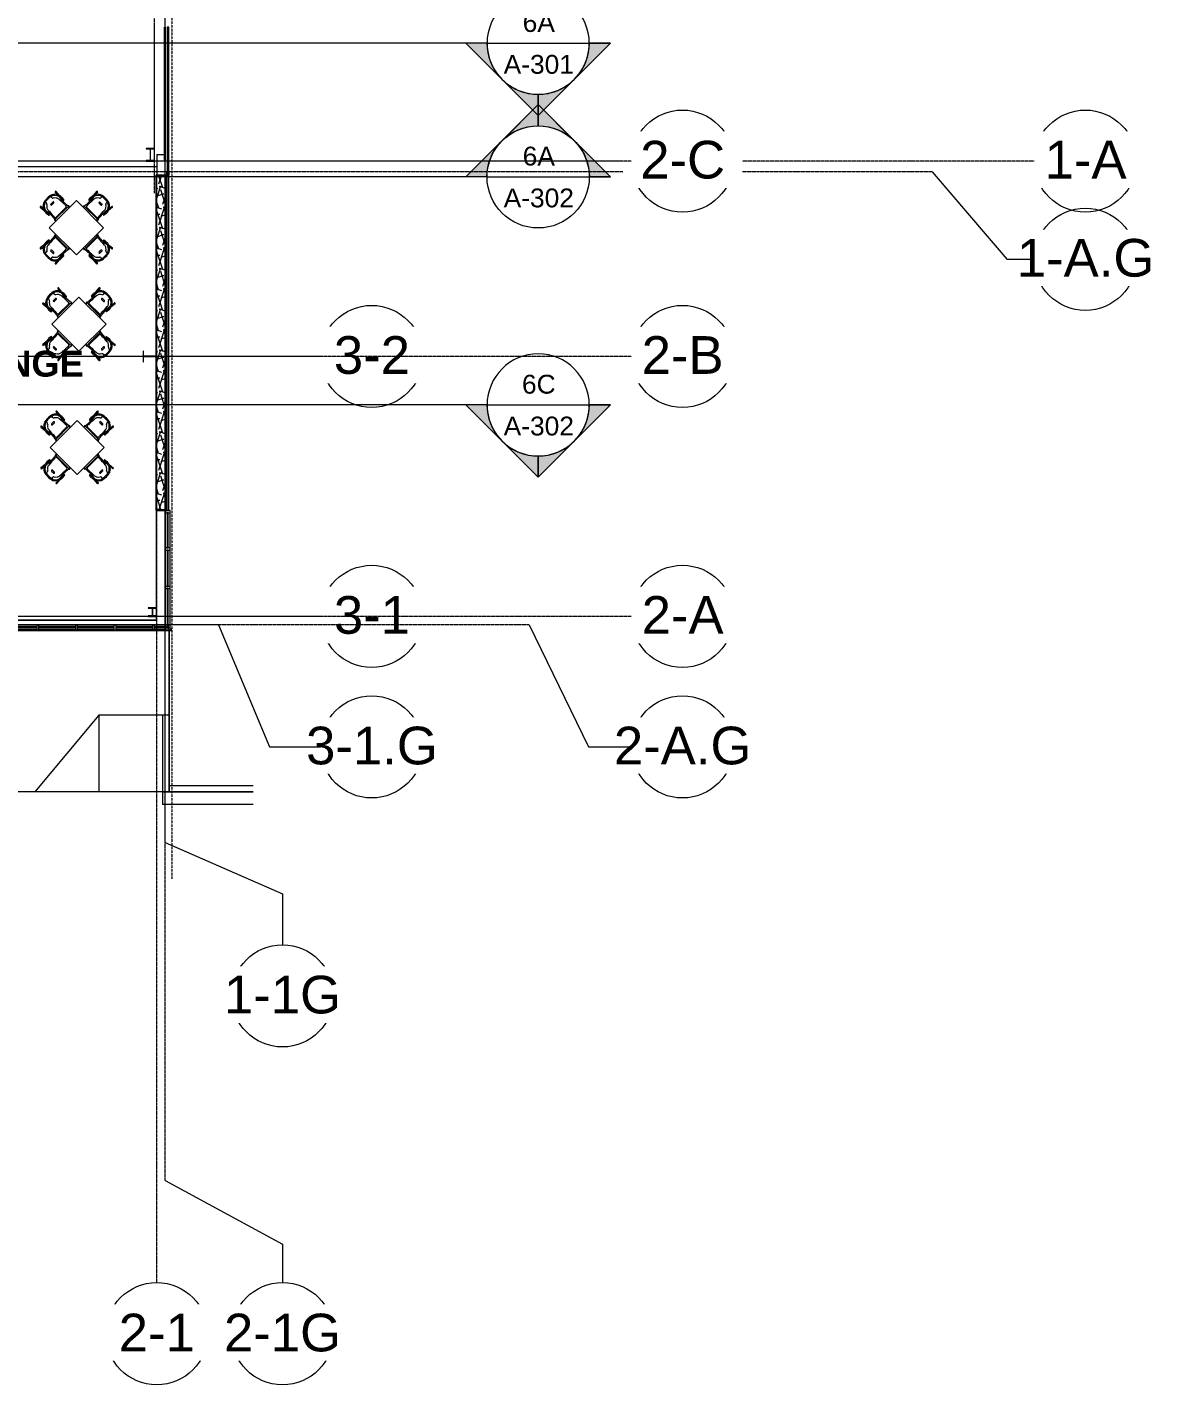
# Model space of a CAD drawing. Header units: inches. Extents: x 25369 to 33163, y -23509 to -20274.
# Drawn here: x 32083 to 33163, y -23509 to -22234 of the extents above; entities that cross this region are included whole.
import ezdxf

# ---------------------------------------------------------------- set-up
doc = ezdxf.new("R2010")
doc.units = ezdxf.units.IN
doc.header["$MEASUREMENT"] = 0
doc.linetypes.add('Grid Line 1_2_', pattern=[0.875, 0.5, -0.125, 0.125, -0.125])
doc.linetypes.add('Hidden', pattern=[0.28125, 0.1875, -0.09375])
for name, color, linetype, lineweight in [('A-AREA', 32, 'Continuous', 9), ('A-FLOR', 192, 'Continuous', 9), ('A-GLAZ-CURT', 52, 'Continuous', 9), ('A-GLAZ-CWMG', 51, 'Continuous', 9), ('A-PROP-SBCK', 71, 'Hidden', 25), ('A-WALL', 113, 'Continuous', 9), ('A-WALL-PATT', 111, 'Continuous', 25), ('C-TOPO', 7, 'Continuous', 9), ('Conc', 7, 'Continuous', 13), ('EOP-PR', 4, 'Continuous', 13), ('G-ANNO-SYMB', 111, 'Continuous', 9), ('I-FURN', 30, 'Continuous', 9), ('L-SITE-WALL', 31, 'Continuous', 9), ('M-AREA-IDEN', 171, 'Continuous', 9), ('S-BEAM', 12, 'Continuous', 9), ('S-COLS', 52, 'Continuous', 9), ('S-GRID', 1, 'Continuous', 9), ('S-GRID-IDEN', 1, 'Continuous', 9)]:
    doc.layers.add(name, color=color, linetype=linetype, lineweight=lineweight)
doc.styles.add('Arial', font='arial.ttf', dxfattribs={"height": 35.407186})
doc.styles.add('Arial_1', font='arial.ttf', dxfattribs={"height": 17.703593})
doc.styles.add('Arial_B', font='arialbd.ttf', dxfattribs={"height": 24.354149})
pattern_1 = [(45, (5931.104, 0), (-19.00703, 19.00703), []), (45, (5931.104, 28.8), (-19.00703, 19.00703), [])]

# ---------------------------------------------------------------- blocks, each defined once
blk = doc.blocks.new('Struct_Xcel_Sports Complex_rvt-2-Overall Floor Plan')
at = {"layer": 'A-FLOR', "color": 8}
for p, q in [((26272.9, -22687.7), (26272.9, -22779.1)), ((26272.9, -22779.5), (26272.9, -22786.9)), ((26272.9, -22790.8), (26128, -22790.8)), ((26272.9, -22787.3), (26272.9, -22790.8))]:
    blk.add_line(p, q, dxfattribs=at)
at = {"layer": 'L-SITE-WALL', "color": 8}
blk.add_line((26128, -22790.8), (26272.9, -22790.8), dxfattribs=at)
blk = doc.blocks.new('W-Wide Flange-Column - B2_D-1389335-Overall Floor Plan')
at = {"layer": 'S-COLS'}
h = blk.add_hatch(dxfattribs=at)
h.set_pattern_fill('FP_16', color=8, style=0, pattern_type=2)
h.set_pattern_definition([(225, (32200.494, -22783.178), (19.00703, -19.00703), []), (225, (32200.494, -22811.978), (19.00703, -19.00703), [])])
h.paths.add_polyline_path([(4, 4.1), (-4, 4.1), (-4, 3.7), (-0.8, 3.7), (-0.3, 3.5), (-0.1, 3), (-0.1, -3), (-0.3, -3.5), (-0.8, -3.7), (-4, -3.7), (-4, -4.1), (4, -4.1), (4, -3.7), (0.8, -3.7), (0.3, -3.5), (0.1, -3), (0.1, 3), (0.3, 3.5), (0.8, 3.7), (4, 3.7)], flags=0)
at = {"layer": 'S-COLS', "color": 7, "lineweight": 13}
for p, q in [((4, 4.1), (-4, 4.1)), ((-4, 4.1), (-4, 3.7)), ((-4, 3.7), (-0.8, 3.7)), ((-0.1, 3), (-0.1, -3)), ((0.1, -3), (0.1, 3)), ((0.8, 3.7), (4, 3.7)), ((4, 3.7), (4, 4.1)), ((-0.8, -3.7), (-4, -3.7)), ((-4, -3.7), (-4, -4.1)), ((-4, -4.1), (4, -4.1)), ((4, -3.7), (0.8, -3.7)), ((4, -4.1), (4, -3.7))]:
    blk.add_line(p, q, dxfattribs=at)
for centre, start, end in [((-0.8, 3), 0, 90), ((0.8, 3), 90, 180), ((-0.8, -3), 270, 0), ((0.8, -3), 180, 270)]:
    blk.add_arc(centre, 0.691, start, end, dxfattribs=at)
blk = doc.blocks.new('Girt_C - 8_D-1409812-Overall Floor Plan')
at = {"layer": 'S-BEAM', "color": 8}
for p, q in [((26273.4, -22353.4), (26273.4, -22372.9)), ((26273.6, -22353.4), (26280.7, -22353.4)), ((26281.4, -22372.9), (26281.4, -22359.6))]:
    blk.add_line(p, q, dxfattribs=at)
blk = doc.blocks.new('Falcon 7700 Series Pedestal Base - 36_ Square Top x 30_ - Wheelchair Height-460525-Overall Floor Plan')
at = {"layer": 'I-FURN', "color": 8}
for p, q in [((18, 18), (-18, 18)), ((-18, 18), (-18, -18)), ((18, -18), (18, 18)), ((-18, -18), (18, -18))]:
    blk.add_line(p, q, dxfattribs=at)
blk = doc.blocks.new('HermanMiller_Collection_Air-Chair_SideChair_Arms - Arms-457867-Overall Floor Plan')
at = {"layer": 'I-FURN', "color": 8}
for p, q in [((-3.6, 10), (-8.5, 10.5)), ((-8.5, 9.5), (-5.5, 9.2)), ((-3.6, 1.3), (-3.6, -1.3)), ((-3.3, 9), (-0.6, 8.8)), ((-2.4, -1.3), (-2.4, 1.3)), ((2, 10.2), (-0.7, 10.5)), ((-0.3, 8.3), (-0.6, 8.8)), ((-0.6, 8.8), (0.4, 8.7)), ((8.8, 8.8), (-0.3, 8.3)), ((0.8, 8.8), (2.2, 9.2)), ((6.4, 7.6), (7.6, 7.6)), ((8.7, 6.4), (8.7, -6.4)), ((9.3, 9.3), (8.8, 8.8)), ((9.2, 7.9), (10, 8.6)), ((9.5, -6.7), (9.5, 6.7)), ((-5.5, -9.2), (-8.5, -9.5)), ((-8.5, -10.5), (-3.6, -10)), ((-3.3, -9), (-0.6, -8.8)), ((-0.7, -10.5), (2, -10.2)), ((-0.6, -8.8), (-0.3, -8.3)), ((0.4, -8.7), (-0.6, -8.8)), ((-0.3, -8.3), (8.8, -8.8)), ((2.2, -9.2), (0.8, -8.8)), ((6.4, -7.6), (7.6, -7.6)), ((8.8, -8.8), (9.3, -9.3)), ((10, -8.6), (9.2, -7.9))]:
    blk.add_line(p, q, dxfattribs=at)
for centre, radius, start, end in [((9.9, 0), 19.8, 163.4787, 196.5213), ((-8.5, 10), 0.5, 90, 270), ((-1.5, 1.7), 8.5, 117.7851, 152.2149), ((9.9, 0), 18.8, 163.7855, 196.2145), ((-0.7, 0.8), 8.69, 90.7893, 148.9202), ((-7.7, 5.4), 2.08, 305.4968, 328.6439), ((-0.2, 0.8), 6.63, 124.5004, 148.6439), ((-2.5, 5), 5.17, 102.2096, 125.548), ((-0.9, 1.7), 5.55, 95.4677, 123.4626), ((-1.3, 4.4), 6.06, 84.7201, 112.311), ((-3, 1.3), 0.625, 360, 180), ((6.6, -76.7), 84.2, 90.0911, 95.4677), ((-0.5, -9.9), 19.3, 84.4222, 90.7893), ((0.4, 9.3), 0.53, 159.7405, 262.7198), ((0.4, 9.7), 0.924, 265.6115, 290.3639), ((1.8, 9.6), 0.521, 212.9555, 275.0445), ((2.1, 9.7), 0.499, 287, 91.3054), ((7.6, 6.5), 1.09, 353.2467, 90.0911), ((7.6, 6.8), 1.97, 356.1033, 34.6542), ((9.7, 9), 0.49, 315, 135), ((-1.5, -1.7), 8.5, 207.7851, 242.2149), ((-8.5, -10), 0.5, 90, 270), ((-0.7, -0.8), 8.69, 211.0798, 269.2107), ((-7.7, -5.4), 2.08, 31.3561, 54.5032), ((-0.2, -0.8), 6.63, 211.3561, 235.4996), ((-2.5, -5), 5.17, 234.452, 257.7904), ((-0.9, -1.7), 5.55, 236.5374, 264.5323), ((-3, -1.3), 0.625, 180, 360), ((-1.3, -4.4), 6.06, 247.689, 275.2799), ((6.6, 76.7), 84.2, 264.5323, 269.9089), ((-0.5, 9.9), 19.3, 269.2107, 275.5778), ((0.4, -9.3), 0.53, 97.2802, 200.2595), ((0.4, -9.7), 0.924, 69.6361, 94.3885), ((1.8, -9.6), 0.521, 84.9555, 147.0445), ((2.1, -9.7), 0.499, 268.6946, 73), ((7.6, -6.5), 1.09, 269.9089, 6.7533), ((7.6, -6.8), 1.97, 325.3458, 3.8967), ((9.7, -9), 0.49, 225, 45)]:
    blk.add_arc(centre, radius, start, end, dxfattribs=at)
for centre, major_axis, ratio, start_param, end_param in [((-7.5, 6.9), (0.03, 3.66), 0.320235, 2.34328, 2.536765), ((-7.9, 5.4), (-0.03, 1.79), 0.298783, 2.522217, 3.153947), ((-7.5, -6.9), (-0.03, 3.66), 0.320235, 0.604828, 0.798312), ((-7.9, -5.4), (0.03, 1.79), 0.298783, 6.270831, 6.902561)]:
    blk.add_ellipse(centre, major_axis=major_axis, ratio=ratio, start_param=start_param, end_param=end_param, dxfattribs=at)
for points in [[(-6.5, 3.7), (-6.5, 3.7), (-6.7, 3.6), (-6.9, 3.6), (-7.1, 3.6), (-7.4, 3.6), (-7.6, 3.6), (-7.8, 3.6)], [(-6.5, -3.7), (-6.5, -3.7), (-6.7, -3.6), (-6.9, -3.6), (-7.1, -3.6), (-7.4, -3.6), (-7.6, -3.6), (-7.8, -3.6)]]:
    blk.add_open_spline(points, degree=3, knots=[-1, -1, -1, -1, -0.75, -0.5, -0.375, -0.25, 0, 0, 0, 0], dxfattribs=at)
blk = doc.blocks.new('HermanMiller_Collection_Air-Chair_SideChair_Arms - Arms-460524-Overall Floor Plan')
at = {"layer": 'I-FURN', "color": 8}
for p, q in [((-8.5, 10.5), (-3.6, 10)), ((-5.5, 9.2), (-8.5, 9.5)), ((-3.6, -1.3), (-3.6, 1.3)), ((-3.3, 9), (-0.6, 8.8)), ((-2.4, 1.3), (-2.4, -1.3)), ((-0.7, 10.5), (2, 10.2)), ((-0.6, 8.8), (-0.3, 8.3)), ((0.4, 8.7), (-0.6, 8.8)), ((-0.3, 8.3), (8.8, 8.8)), ((2.2, 9.2), (0.8, 8.8)), ((6.4, 7.6), (7.6, 7.6)), ((8.7, -6.4), (8.7, 6.4)), ((8.8, 8.8), (9.3, 9.3)), ((10, 8.6), (9.2, 7.9)), ((9.5, 6.7), (9.5, -6.7)), ((-8.5, -9.5), (-5.5, -9.2)), ((-3.6, -10), (-8.5, -10.5)), ((-3.3, -9), (-0.6, -8.8)), ((2, -10.2), (-0.7, -10.5)), ((-0.3, -8.3), (-0.6, -8.8)), ((-0.6, -8.8), (0.4, -8.7)), ((8.8, -8.8), (-0.3, -8.3)), ((0.8, -8.8), (2.2, -9.2)), ((6.4, -7.6), (7.6, -7.6)), ((9.3, -9.3), (8.8, -8.8)), ((9.2, -7.9), (10, -8.6))]:
    blk.add_line(p, q, dxfattribs=at)
for centre, radius, start, end in [((9.9, 0), 19.8, 163.4787, 196.5213), ((-8.5, 10), 0.5, 90, 270), ((-1.5, 1.7), 8.5, 117.7851, 152.2149), ((9.9, 0), 18.8, 163.7855, 196.2145), ((-0.7, 0.8), 8.69, 90.7893, 148.9202), ((-7.7, 5.4), 2.08, 305.4968, 328.6439), ((-0.2, 0.8), 6.63, 124.5004, 148.6439), ((-2.5, 5), 5.17, 102.2096, 125.548), ((-0.9, 1.7), 5.55, 95.4677, 123.4626), ((-1.3, 4.4), 6.06, 84.7201, 112.311), ((-3, 1.3), 0.625, 0, 180), ((6.6, -76.7), 84.2, 90.0911, 95.4677), ((-0.5, -9.9), 19.3, 84.4222, 90.7893), ((0.4, 9.3), 0.53, 159.7405, 262.7198), ((0.4, 9.7), 0.924, 265.6115, 290.3639), ((1.8, 9.6), 0.521, 212.9555, 275.0445), ((2.1, 9.7), 0.499, 287, 91.3054), ((7.6, 6.5), 1.09, 353.2467, 90.0911), ((7.6, 6.8), 1.97, 356.1033, 34.6542), ((9.7, 9), 0.49, 315, 135), ((-1.5, -1.7), 8.5, 207.7851, 242.2149), ((-8.5, -10), 0.5, 90, 270), ((-0.7, -0.8), 8.69, 211.0798, 269.2107), ((-7.7, -5.4), 2.08, 31.3561, 54.5032), ((-0.2, -0.8), 6.63, 211.3561, 235.4996), ((-2.5, -5), 5.17, 234.452, 257.7904), ((-0.9, -1.7), 5.55, 236.5374, 264.5323), ((-3, -1.3), 0.625, 180, 0), ((-1.3, -4.4), 6.06, 247.689, 275.2799), ((6.6, 76.7), 84.2, 264.5323, 269.9089), ((-0.5, 9.9), 19.3, 269.2107, 275.5778), ((0.4, -9.3), 0.53, 97.2802, 200.2595), ((0.4, -9.7), 0.924, 69.6361, 94.3885), ((1.8, -9.6), 0.521, 84.9555, 147.0445), ((2.1, -9.7), 0.499, 268.6946, 73), ((7.6, -6.5), 1.09, 269.9089, 6.7533), ((7.6, -6.8), 1.97, 325.3458, 3.8967), ((9.7, -9), 0.49, 225, 45)]:
    blk.add_arc(centre, radius, start, end, dxfattribs=at)
for centre, major_axis, ratio, start_param, end_param in [((-7.5, 6.9), (0.03, 3.66), 0.320235, 2.34328, 2.536765), ((-7.9, 5.4), (-0.03, 1.79), 0.298783, 2.522217, 3.153947), ((-7.5, -6.9), (-0.03, 3.66), 0.320235, 0.604828, 0.798312), ((-7.9, -5.4), (0.03, 1.79), 0.298783, 6.270831, 6.902561)]:
    blk.add_ellipse(centre, major_axis=major_axis, ratio=ratio, start_param=start_param, end_param=end_param, dxfattribs=at)
for points in [[(-6.5, 3.7), (-6.5, 3.7), (-6.7, 3.6), (-6.9, 3.6), (-7.1, 3.6), (-7.4, 3.6), (-7.6, 3.6), (-7.8, 3.6)], [(-6.5, -3.7), (-6.5, -3.7), (-6.7, -3.6), (-6.9, -3.6), (-7.1, -3.6), (-7.4, -3.6), (-7.6, -3.6), (-7.8, -3.6)]]:
    blk.add_open_spline(points, degree=3, knots=[-1, -1, -1, -1, -0.75, -0.5, -0.375, -0.25, 0, 0, 0, 0], dxfattribs=at)
blk = doc.blocks.new('System Panel - INSULATED LOW-E GLAZING _SEE ELEVATIONS FOR U-FACTOR_ SHGC_ _ LT_-827454-Overall Floor Plan')
at = {"layer": 'A-GLAZ-CURT', "color": 7, "lineweight": 13}
for p, q in [((17.09375, 1.25), (-17.09375, 1.25)), ((-17.09375, 1.25), (-17.09375, 0.25)), ((-17.09375, 0.25), (17.09375, 0.25)), ((17.09375, 0.25), (17.09375, 1.25))]:
    blk.add_line(p, q, dxfattribs=at)
at = {"layer": 'A-GLAZ-CURT', "color": 10}
for p, q in [((-17.09375, 0.25), (-17.09375, 1.25)), ((17.09375, 1.25), (-17.09375, 1.25)), ((-17.09375, 0.25), (17.09375, 0.25)), ((17.09375, 1.25), (17.09375, 0.25))]:
    blk.add_line(p, q, dxfattribs=at)
blk = doc.blocks.new('Rectangular Mullion - Exterior 2_ x 4_5_-1135280-Overall Floor Plan')
at = {"layer": 'A-GLAZ-CWMG', "color": 8}
for p, q in [((26160.8, -22799.9), (26126.6, -22799.9)), ((26160.8, -22795.4), (26128, -22795.4))]:
    blk.add_line(p, q, dxfattribs=at)
blk = doc.blocks.new('Rectangular Mullion - Exterior 2_ x 4_5_-V12-Overall Floor Plan')
at = {"layer": 'A-GLAZ-CWMG', "color": 8}
for p, q in [((26197, -22795.4), (26162.8, -22795.4)), ((26197, -22799.9), (26162.8, -22799.9))]:
    blk.add_line(p, q, dxfattribs=at)
blk = doc.blocks.new('Rectangular Mullion - Exterior 2_ x 4_5_-1142350-Overall Floor Plan')
at = {"layer": 'A-GLAZ-CWMG', "color": 7, "lineweight": 13}
for p, q in [((-2, 1.5), (0, 1.5)), ((-2, -3), (-2, 1.5)), ((0, 1.5), (0, -3)), ((0, -3), (-2, -3))]:
    blk.add_line(p, q, dxfattribs=at)
blk = doc.blocks.new('Rectangular Mullion - Exterior 2_ x 4_5_-1142343-Overall Floor Plan')
at = {"layer": 'A-GLAZ-CWMG', "color": 7, "lineweight": 13}
for p, q in [((-1, 1.5), (1, 1.5)), ((-1, -3), (-1, 1.5)), ((1, 1.5), (1, -3)), ((1, -3), (-1, -3))]:
    blk.add_line(p, q, dxfattribs=at)
blk = doc.blocks.new('System Panel - INSULATED LOW-E GLAZING _SEE ELEVATIONS FOR U-FACTOR_ SHGC_ _ LT_-1274973-Overall Floor Plan')
at = {"layer": 'A-GLAZ-CURT', "color": 7, "lineweight": 13}
for p, q in [((6.3125, 1.25), (-6.3125, 1.25)), ((-6.3125, 1.25), (-6.3125, 0.25)), ((-6.3125, 0.25), (6.3125, 0.25)), ((6.3125, 0.25), (6.3125, 1.25))]:
    blk.add_line(p, q, dxfattribs=at)
at = {"layer": 'A-GLAZ-CURT', "color": 10}
for p, q in [((-6.3125, 0.25), (-6.3125, 1.25)), ((6.3125, 1.25), (-6.3125, 1.25)), ((-6.3125, 0.25), (3.8125, 0.25)), ((6.3125, 1.25), (6.3125, 0.5))]:
    blk.add_line(p, q, dxfattribs=at)
blk = doc.blocks.new('Rectangular Mullion - Exterior 2_ x 4_5_-1274971-Overall Floor Plan')
at = {"layer": 'A-GLAZ-CWMG', "color": 8}
for p, q in [((26284, -22795.4), (26271.4, -22795.4)), ((26281.5, -22799.9), (26271.4, -22799.9))]:
    blk.add_line(p, q, dxfattribs=at)
blk = doc.blocks.new('System Panel - INSULATED LOW-E GLAZING _SEE ELEVATIONS FOR U-FACTOR_ SHGC_ _ LT_-1142335-Overall Floor Plan')
at = {"layer": 'A-GLAZ-CURT', "color": 7, "lineweight": 13}
for p, q in [((16.53125, -0.25), (-16.53125, -0.25)), ((-16.53125, -0.25), (-16.53125, -1.25)), ((-16.53125, -1.25), (16.53125, -1.25)), ((16.53125, -1.25), (16.53125, -0.25))]:
    blk.add_line(p, q, dxfattribs=at)
at = {"layer": 'A-GLAZ-CURT', "color": 10}
for p, q in [((-16.53125, -1.25), (-16.53125, -0.25)), ((16.53125, -0.25), (-16.53125, -0.25)), ((-16.53125, -1.25), (16.53125, -1.25)), ((16.53125, -0.25), (16.53125, -1.25))]:
    blk.add_line(p, q, dxfattribs=at)
blk = doc.blocks.new('System Panel - INSULATED LOW-E GLAZING _SEE ELEVATIONS FOR U-FACTOR_ SHGC_ _ LT_-V13-Overall Floor Plan')
at = {"layer": 'A-GLAZ-CURT', "color": 7, "lineweight": 13}
for p, q in [((17.09375, -0.25), (-17.09375, -0.25)), ((-17.09375, -0.25), (-17.09375, -1.25)), ((-17.09375, -1.25), (17.09375, -1.25)), ((17.09375, -1.25), (17.09375, -0.25))]:
    blk.add_line(p, q, dxfattribs=at)
at = {"layer": 'A-GLAZ-CURT', "color": 10}
for p, q in [((-17.09375, -1.25), (-17.09375, -0.25)), ((17.09375, -0.25), (-17.09375, -0.25)), ((-17.09375, -1.25), (17.09375, -1.25)), ((17.09375, -0.25), (17.09375, -1.25))]:
    blk.add_line(p, q, dxfattribs=at)
blk = doc.blocks.new('Rectangular Mullion - Exterior 2_ x 4_5_-1135294-Overall Floor Plan')
at = {"layer": 'A-GLAZ-CWMG', "color": 8}
for p, q in [((26281.5, -22723), (26281.5, -22689.9)), ((26286, -22723), (26286, -22689.9))]:
    blk.add_line(p, q, dxfattribs=at)
blk = doc.blocks.new('Rectangular Mullion - Exterior 2_ x 4_5_-V14-Overall Floor Plan')
at = {"layer": 'A-GLAZ-CWMG', "color": 8}
for p, q in [((26281.5, -22796.4), (26281.5, -22761.2)), ((26286, -22795.4), (26286, -22761.2))]:
    blk.add_line(p, q, dxfattribs=at)
blk = doc.blocks.new('Rectangular Mullion - Exterior 2_ x 4_5_-1142339-Overall Floor Plan')
at = {"layer": 'A-GLAZ-CWMG', "color": 7, "lineweight": 13}
for p, q in [((-2, 3), (0, 3)), ((-2, -1.5), (-2, 3)), ((0, 3), (0, -1.5)), ((0, -1.5), (-2, -1.5))]:
    blk.add_line(p, q, dxfattribs=at)
blk = doc.blocks.new('Rectangular Mullion - Exterior 2_ x 4_5_-1142342-Overall Floor Plan')
at = {"layer": 'A-GLAZ-CWMG', "color": 7, "lineweight": 13}
for p, q in [((0, 3), (-2, 3)), ((-2, 3), (-2, -1.5)), ((0, -1.5), (0, 3)), ((-2, -1.5), (0, -1.5))]:
    blk.add_line(p, q, dxfattribs=at)
blk = doc.blocks.new('Rectangular Mullion - Exterior 2_ x 4_5_-1115231-Overall Floor Plan')
at = {"layer": 'A-GLAZ-CWMG', "color": 7, "lineweight": 13}
for p, q in [((-1, 3), (1, 3)), ((-1, -1.5), (-1, 3)), ((1, 3), (1, -1.5)), ((1, -1.5), (-1, -1.5))]:
    blk.add_line(p, q, dxfattribs=at)
blk = doc.blocks.new('System Panel - INSULATED LOW-E GLAZING _SEE ELEVATIONS FOR U-FACTOR_ SHGC_ _ LT_-827433-Overall Floor Plan')
at = {"layer": 'A-GLAZ-CURT', "color": 7, "lineweight": 13}
for p, q in [((17.09375, -0.25), (-17.09375, -0.25)), ((-17.09375, -0.25), (-17.09375, -1.25)), ((-17.09375, -1.25), (17.09375, -1.25)), ((17.09375, -1.25), (17.09375, -0.25))]:
    blk.add_line(p, q, dxfattribs=at)
at = {"layer": 'A-GLAZ-CURT', "color": 10}
for p, q in [((-17.09375, -1.25), (-17.09375, -0.25)), ((17.09375, -0.25), (-17.09375, -0.25)), ((-17.09375, -1.25), (17.09375, -1.25)), ((17.09375, -0.25), (17.09375, -1.25))]:
    blk.add_line(p, q, dxfattribs=at)
blk = doc.blocks.new('Rectangular Mullion - Exterior 2_ x 4_5_-769211-Overall Floor Plan')
at = {"layer": 'A-GLAZ-CWMG', "color": 8}
for p, q in [((26281.5, -22759.2), (26281.5, -22725)), ((26286, -22759.2), (26286, -22725))]:
    blk.add_line(p, q, dxfattribs=at)
blk = doc.blocks.new('Rectangular Mullion - Exterior 2_ x 4_5_-827464-Overall Floor Plan')
at = {"layer": 'A-GLAZ-CWMG', "color": 7, "lineweight": 13}
for p, q in [((-1, 3), (1, 3)), ((-1, -1.5), (-1, 3)), ((1, 3), (1, -1.5)), ((1, -1.5), (-1, -1.5))]:
    blk.add_line(p, q, dxfattribs=at)
blk = doc.blocks.new('Rectangular Mullion - Profile_Polycarbonate_Upper and left-1528482-Overall Floor Plan')
at = {"layer": 'A-GLAZ-CWMG', "color": 7, "lineweight": 13}
for p, q in [((-3.622, 1.141125), (0, 1.141125)), ((-3.622, 0.787125), (-3.622, 1.141125)), ((-3.372, 0.787125), (-3.622, 0.787125)), ((-0.0625, 1.078625), (-3.5595, 1.078625)), ((-3.5595, 1.078625), (-3.5595, 0.849625)), ((-3.5595, 0.849625), (-3.372, 0.849625)), ((-3.372, 0.849625), (-3.372, 0.787125)), ((-0.0625, -0.922375), (-0.0625, 1.078625)), ((0, 1.141125), (0, -0.984875)), ((-2.834, -0.984875), (-2.834, -0.859875)), ((-2.834, -0.859875), (-2.7715, -0.859875)), ((0, -0.984875), (-2.834, -0.984875)), ((-2.7715, -0.859875), (-2.7715, -0.922375)), ((-2.7715, -0.922375), (-0.0625, -0.922375))]:
    blk.add_line(p, q, dxfattribs=at)
blk = doc.blocks.new('Girt_Z - 10_D-1236892-Overall Floor Plan')
at = {"layer": 'S-BEAM', "color": 8}
for p, q in [((26271.4, -22347.6), (26271.4, -22233.7)), ((26280.7, -22359.6), (26280.7, -22233.7)), ((26280.8, -22359.6), (26280.8, -22233.7)), ((26281.4, -22233.7), (26281.4, -22359.6)), ((26271.4, -22359.1), (26271.4, -22348)), ((26280.7, -22359.6), (26271.4, -22359.6)), ((26280.8, -22359.6), (26280.7, -22359.6)), ((26281.4, -22359.6), (26280.8, -22359.6))]:
    blk.add_line(p, q, dxfattribs=at)
blk = doc.blocks.new('Section - Section Head - Filled-1526-Overall Floor Plan')
at = {"layer": 'G-ANNO-SYMB'}
h = blk.add_hatch(color=256, dxfattribs=at)
edge = h.paths.add_edge_path(flags=0)
edge.add_line((-0.4268, 0.1768), (-0.25, 0.3536))
edge.add_line((-0.25, 0.3536), (-0.25, 0.25))
edge.add_arc((-0.25, 0), 0.25, 90, 135)
h = blk.add_hatch(color=256, dxfattribs=at)
edge = h.paths.add_edge_path(flags=0)
edge.add_arc((-0.25, 0), 0.25, 45, 90)
edge.add_line((-0.25, 0.25), (-0.25, 0.3536))
edge.add_line((-0.25, 0.3536), (-0.0732, 0.1768))
h = blk.add_hatch(color=256, dxfattribs=at)
edge = h.paths.add_edge_path(flags=0)
edge.add_arc((-0.25, 0), 0.2503, 137.9216, 180)
edge.add_line((-0.5003, 0), (-0.6036, 0))
edge.add_line((-0.6036, 0), (-0.4358, 0.1678))
h = blk.add_hatch(color=256, dxfattribs=at)
edge = h.paths.add_edge_path(flags=0)
edge.add_line((-0.0642, 0.1678), (0.1036, 0))
edge.add_line((0.1036, 0), (0.0003, 0))
edge.add_arc((-0.25, 0), 0.2503, 0, 42.0784)
for p, q in [((-0.25, 0.3536), (-0.6036, 0)), ((-0.25, 0.3536), (-0.4268, 0.1768)), ((-0.25, 0.3536), (0.1036, 0)), ((-0.25, 0.25), (-0.25, 0.3536)), ((-0.0732, 0.1768), (-0.25, 0.3536)), ((-0.25, 0.3536), (-0.25, 0.25)), ((-0.4358, 0.1678), (-0.6036, 0)), ((0.1036, 0), (-0.0642, 0.1678)), ((-0.6036, 0), (-0.5003, 0)), ((0.0003, 0), (0.1036, 0)), ((-0.5, 0), (-0.6036, 0)), ((0, 0), (0.1036, 0))]:
    blk.add_line(p, q, dxfattribs=at)
for radius, start, end in [(0.25, 360, 180), (0.25, 90, 135), (0.25, 45, 90), (0.2503, 137.9216, 180), (0.2503, 0, 42.0784), (0.25, 180, 360)]:
    blk.add_arc((-0.25, 0), radius, start, end, dxfattribs=at)
blk = doc.blocks.new('Grid - Grid Head - Circle-14747-Overall Floor Plan')
at = {"layer": 'S-GRID-IDEN'}
blk.add_circle((0, 0), 0.25, dxfattribs=at)

msp = doc.modelspace()

# ---------------------------------------------------------------- hatches: boundary and pattern name
at = {"layer": 'A-WALL-PATT', "lineweight": 9}
h = msp.add_hatch(dxfattribs=at)
h.set_pattern_fill('FP_18', color=8, style=0, pattern_type=2)
h.set_pattern_definition([(161.57, (5932.064, 0.96), (-7.6802237, -0.0009796), [0, -54.643, 6.067, 0]), (18.43, (5930.144, 0.96), (-7.6802237, 0.0009796), [0, -54.643, 6.067, 0]), (108.43, (5932.064, 0.96), (3.8382953, -19.20136532), [18.211, -42.499]), (71.57, (5930.144, 0.96), (3.8382953, 19.20136532), [18.211, -42.499])])
h.paths.add_polyline_path([(32204.5, -22686.9), (32212.5, -22686.9), (32212.5, -22373.7), (32204.5, -22373.7), (32204.5, -22685.4)], flags=0)
h = msp.add_hatch(dxfattribs=at)
h.set_pattern_fill('FP_20', color=8, style=0, pattern_type=2)
h.set_pattern_definition([(0, (5931.104, 0), (30.72, 7.68), [2.534, -20.506, 2.534, -20.506, -122.88]), (0, (5931.104, 0), (30.72, 7.68), [-46.08, 2.534, -43.546, 2.534, -20.506, -53.76]), (0, (5931.104, 0), (30.72, 7.68), [-115.2, 2.534, -12.826, 2.534, -35.866]), (120, (5942.624, 3.84), (-22.0110751, 22.7643004), [2.534, -20.506, 2.534, -20.506, -122.88]), (120, (5942.624, 3.84), (-22.0110751, 22.7643004), [-46.08, 2.534, -43.546, 2.534, -20.506, -53.76]), (120, (5942.624, 3.84), (-22.0110751, 22.7643004), [-115.2, 2.534, -12.826, 2.534, -35.866]), (240, (5946.464, 19.2), (-8.7089249, -30.4443004), [2.534, -20.506, 2.534, -20.506, -122.88]), (240, (5946.464, 19.2), (-8.7089249, -30.4443004), [-46.08, 2.534, -43.546, 2.534, -20.506, -53.76]), (240, (5946.464, 19.2), (-8.7089249, -30.4443004), [-115.2, 2.534, -12.826, 2.534, -35.866])])
h.paths.add_polyline_path([(32212.5, -22686.9), (32213, -22686.9), (32213, -22373.7), (32212.5, -22373.7), (32212.5, -22685.4)], flags=0)
h = msp.add_hatch(dxfattribs=at)
h.set_pattern_fill('FP_21', color=8, style=0, pattern_type=2)
h.set_pattern_definition([(0, (5931.104, 0), (0, 24), []), (90, (5931.104, 0), (-24, 1e-15), [])])
h.paths.add_polyline_path([(32213, -22686.9), (32214, -22686.9), (32214, -22373.7), (32213, -22373.7), (32213, -22685.4)], flags=0)
at = {"layer": 'S-COLS'}
h = msp.add_hatch(dxfattribs=at)
h.set_pattern_fill('FP_15', color=8, style=0, pattern_type=2)
h.set_pattern_definition(pattern_1)
h.paths.add_polyline_path([(32194.5, -22359.6), (32202.5, -22359.6), (32202.5, -22359.1), (32199.3, -22359.1), (32198.8, -22358.9), (32198.6, -22358.4), (32198.6, -22348.7), (32198.8, -22348.2), (32199.3, -22348), (32202.5, -22348), (32202.5, -22347.6), (32194.5, -22347.6), (32194.5, -22348), (32197.7, -22348), (32198.1, -22348.2), (32198.3, -22348.7), (32198.3, -22358.4), (32198.1, -22358.9), (32197.7, -22359.1), (32194.5, -22359.1)], flags=0)
h = msp.add_hatch(dxfattribs=at)
h.set_pattern_fill('FP_15', color=8, style=0, pattern_type=2)
h.set_pattern_definition(pattern_1)
h.paths.add_polyline_path([(32204.5, -22548.1), (32204.5, -22538.1), (32204.1, -22538.1), (32204.1, -22542.2), (32203.9, -22542.7), (32203.4, -22542.9), (32192.9, -22542.9), (32192.4, -22542.7), (32192.2, -22542.2), (32192.2, -22538.1), (32191.7, -22538.1), (32191.7, -22548.1), (32192.2, -22548.1), (32192.2, -22543.9), (32192.4, -22543.4), (32192.9, -22543.2), (32203.4, -22543.2), (32203.9, -22543.4), (32204.1, -22543.9), (32204.1, -22548.1)], flags=0)
h = msp.add_hatch(dxfattribs=at)
h.set_pattern_fill('FP_15', color=8, style=0, pattern_type=2)
h.set_pattern_definition(pattern_1)
h.paths.add_polyline_path([(32212.5, -22687.7), (32212.5, -22685.3), (32212.2, -22685.5), (32212.1, -22685.7), (32211.8, -22687.4), (32205.1, -22687.4), (32204.8, -22685.5), (32204.5, -22685.4), (32204.5, -22687.7)], flags=0)

# ---------------------------------------------------------------- linework, layer by layer
at = {"layer": 'A-AREA', "color": 8}
msp.add_line((31781.1, -22364.5), (32204.5, -22364.5), dxfattribs=at)
at = {"layer": 'A-PROP-SBCK', "color": 8, "lineweight": 9}
msp.add_line((32218.6, -20555), (32218.6, -23034), dxfattribs=at)
at = {"layer": 'A-WALL', "color": 7, "lineweight": 13}
for p, q in [((32214.2, -22233.7), (32214.2, -22372.2)), ((32215.8, -22233.7), (32214.2, -22233.7)), ((32215.8, -22372.2), (32215.8, -22233.7)), ((32214.2, -22372.2), (32215.8, -22372.2)), ((32203.7, -22372.9), (32203.7, -22687.7)), ((32215.8, -22372.9), (32203.7, -22372.9)), ((32204.5, -22686.9), (32204.5, -22373.7)), ((32214, -22373.7), (32204.5, -22373.7)), ((32212.5, -22686.9), (32212.5, -22373.7)), ((32213, -22686.9), (32213, -22373.7)), ((32214, -22687.7), (32214, -22372.9)), ((32215.5, -22687.7), (32215.5, -22372.9)), ((32215.8, -22687.7), (32215.8, -22372.9)), ((32203.7, -22687.7), (32215.8, -22687.7)), ((32204.5, -22686.9), (32214, -22686.9))]:
    msp.add_line(p, q, dxfattribs=at)
at = {"layer": 'C-TOPO', "color": 8}
for p, q in [((32216, -22799.9), (32216, -22952.1)), ((32216, -22952.1), (32216, -22799.9)), ((32295.1, -22952.1), (29635, -22952.1)), ((32216, -22952.1), (29635, -22952.1)), ((32216, -22952.1), (32295.1, -22952.1))]:
    msp.add_line(p, q, dxfattribs=at)
at = {"layer": 'Conc', "color": 8, "lineweight": 9}
for p, q in [((32216, -22799.9), (32216, -22946.1)), ((32210, -22880.1), (32210, -22964.1)), ((32090, -22952.1), (29635, -22952.1)), ((32295.1, -22964.1), (32210, -22964.1))]:
    msp.add_line(p, q, dxfattribs=at)
at = {"layer": 'EOP-PR', "color": 8, "lineweight": 9}
for p, q in [((32150, -22880.1), (32090, -22952.1)), ((32216, -22880.1), (32150, -22880.1)), ((32150, -22880.1), (32150, -22952.1)), ((32216, -22946.1), (32295.1, -22946.1)), ((32210, -22952.1), (32090, -22952.1)), ((32210, -22952.1), (32295.1, -22952.1))]:
    msp.add_line(p, q, dxfattribs=at)
at = {"layer": 'G-ANNO-SYMB'}
for p, q in [((32514.7, -22248.8), (27935, -22248.8)), ((32514.7, -22248.8), (32610.7, -22248.8)), ((32514.7, -22374.4), (27928.4, -22374.4)), ((32514.7, -22374.4), (32610.7, -22374.4)), ((32514.7, -22588.6), (27924.8, -22588.6)), ((32514.7, -22588.6), (32610.7, -22588.6))]:
    msp.add_line(p, q, dxfattribs=at)
at = {"layer": 'L-SITE-WALL', "color": 8}
for q in [(31175.5, -22800.8), (32218, -22798.8)]:
    msp.add_line((32218, -22800.8), q, dxfattribs=at)
at = {"layer": 'S-COLS', "color": 7, "lineweight": 13}
for p, q in [((32202.5, -22347.6), (32194.5, -22347.6)), ((32194.5, -22347.6), (32194.5, -22348)), ((32194.5, -22348), (32197.7, -22348)), ((32197.7, -22359.1), (32194.5, -22359.1)), ((32194.5, -22359.1), (32194.5, -22359.6)), ((32194.5, -22359.6), (32202.5, -22359.6)), ((32198.3, -22348.7), (32198.3, -22358.4)), ((32198.6, -22358.4), (32198.6, -22348.7)), ((32199.3, -22348), (32202.5, -22348)), ((32202.5, -22359.1), (32199.3, -22359.1)), ((32202.5, -22348), (32202.5, -22347.6)), ((32202.5, -22359.6), (32202.5, -22359.1)), ((32192.2, -22538.1), (32191.7, -22538.1)), ((32191.7, -22538.1), (32191.7, -22548.1)), ((32192.2, -22542.2), (32192.2, -22538.1)), ((32204.5, -22538.1), (32204.1, -22538.1)), ((32204.1, -22538.1), (32204.1, -22542.2)), ((32204.5, -22548.1), (32204.5, -22538.1)), ((32191.7, -22548.1), (32192.2, -22548.1)), ((32192.2, -22548.1), (32192.2, -22543.9)), ((32203.4, -22542.9), (32192.9, -22542.9)), ((32192.9, -22543.2), (32203.4, -22543.2)), ((32204.1, -22543.9), (32204.1, -22548.1)), ((32204.1, -22548.1), (32204.5, -22548.1)), ((32204.5, -22685.3), (32204.5, -22687.7)), ((32204.5, -22687.7), (32212.5, -22687.7)), ((32205.1, -22687.4), (32204.9, -22685.7)), ((32211.8, -22687.4), (32205.1, -22687.4)), ((32212.1, -22685.7), (32211.8, -22687.4)), ((32212.5, -22687.7), (32212.5, -22685.3))]:
    msp.add_line(p, q, dxfattribs=at)
for centre, radius, start, end in [((32197.7, -22348.7), 0.691, 0, 90), ((32197.7, -22358.4), 0.691, 270, 0), ((32199.3, -22348.7), 0.691, 90, 180), ((32199.3, -22358.4), 0.691, 180, 270), ((32192.9, -22542.2), 0.691, 180, 270), ((32192.9, -22543.9), 0.691, 90, 180), ((32203.4, -22542.2), 0.691, 270, 0), ((32203.4, -22543.9), 0.691, 0, 90), ((32204.5, -22685.7), 0.39, 0, 90), ((32212.5, -22685.7), 0.39, 90, 180)]:
    msp.add_arc(centre, radius, start, end, dxfattribs=at)
at = {"layer": 'S-GRID', "linetype": 'Grid Line 1_2_'}
for p, q in [((32202.5, -22389.6), (32202.5, -20550.1)), ((32212.5, -22999.8), (32212.5, -20646.1)), ((32212.5, -23317.2), (32212.5, -20998.4)), ((32932.6, -22369.6), (28668.6, -22369.6)), ((32204.5, -23413.2), (32204.5, -22389.6)), ((32262.4, -22795.3), (27498.5, -22795.3))]:
    msp.add_line(p, q, dxfattribs=at)
at = {"layer": 'S-GRID'}
for p, q in [((32262.4, -22795.3), (32310.4, -22909.9)), ((32212.5, -22999.8), (32322.6, -23047.8)), ((32322.6, -23047.8), (32322.6, -23095.8)), ((32212.5, -23317.2), (32322.6, -23377.2)), ((32322.6, -23377.2), (32322.6, -23413.2))]:
    msp.add_line(p, q, dxfattribs=at)

# ---------------------------------------------------------------- block references
at = {"color": 250, "lineweight": 5}
msp.add_blockref('Struct_Xcel_Sports Complex_rvt-2-Overall Floor Plan', (5931.1, 0), dxfattribs=at)
at = {"layer": 'A-GLAZ-CURT', "color": 10, "rotation": 270}
for name, p in [('System Panel - INSULATED LOW-E GLAZING _SEE ELEVATIONS FOR U-FACTOR_ SHGC_ _ LT_-1142335-Overall Floor Plan', (32215.6, -22706.5)), ('System Panel - INSULATED LOW-E GLAZING _SEE ELEVATIONS FOR U-FACTOR_ SHGC_ _ LT_-827433-Overall Floor Plan', (32215.6, -22742.1)), ('System Panel - INSULATED LOW-E GLAZING _SEE ELEVATIONS FOR U-FACTOR_ SHGC_ _ LT_-V13-Overall Floor Plan', (32215.6, -22778.3))]:
    msp.add_blockref(name, p, dxfattribs=at)
at = {"layer": 'A-GLAZ-CURT', "color": 10}
for name, p in [('System Panel - INSULATED LOW-E GLAZING _SEE ELEVATIONS FOR U-FACTOR_ SHGC_ _ LT_-827454-Overall Floor Plan', (32074.8, -22798.4)), ('System Panel - INSULATED LOW-E GLAZING _SEE ELEVATIONS FOR U-FACTOR_ SHGC_ _ LT_-827454-Overall Floor Plan', (32111, -22798.4)), ('System Panel - INSULATED LOW-E GLAZING _SEE ELEVATIONS FOR U-FACTOR_ SHGC_ _ LT_-827454-Overall Floor Plan', (32147.2, -22798.4)), ('System Panel - INSULATED LOW-E GLAZING _SEE ELEVATIONS FOR U-FACTOR_ SHGC_ _ LT_-827454-Overall Floor Plan', (32183.4, -22798.4)), ('System Panel - INSULATED LOW-E GLAZING _SEE ELEVATIONS FOR U-FACTOR_ SHGC_ _ LT_-1274973-Overall Floor Plan', (32208.8, -22798.4))]:
    msp.add_blockref(name, p, dxfattribs=at)
at = {"layer": 'A-GLAZ-CWMG', "color": 8, "extrusion": (0, 0, -1)}
for name, p, rotation in [('Rectangular Mullion - Profile_Polycarbonate_Upper and left-1528482-Overall Floor Plan', (-32215, -22372.7), 269.9999999999958), ('Rectangular Mullion - Exterior 2_ x 4_5_-827464-Overall Floor Plan', (-32215.6, -22724), 270), ('Rectangular Mullion - Exterior 2_ x 4_5_-1115231-Overall Floor Plan', (-32215.6, -22760.2), 270), ('Rectangular Mullion - Exterior 2_ x 4_5_-1142343-Overall Floor Plan', (-32092.9, -22798.4), 180), ('Rectangular Mullion - Exterior 2_ x 4_5_-1142343-Overall Floor Plan', (-32129.1, -22798.4), 180), ('Rectangular Mullion - Exterior 2_ x 4_5_-1142343-Overall Floor Plan', (-32165.3, -22798.4), 180), ('Rectangular Mullion - Exterior 2_ x 4_5_-1142343-Overall Floor Plan', (-32201.5, -22798.4), 180), ('Rectangular Mullion - Exterior 2_ x 4_5_-1142339-Overall Floor Plan', (-32215.6, -22799.9), 270), ('Rectangular Mullion - Exterior 2_ x 4_5_-1142350-Overall Floor Plan', (-32217.1, -22798.4), 180)]:
    msp.add_blockref(name, p, dxfattribs=dict(at, rotation=rotation))
at = {"layer": 'A-GLAZ-CWMG', "color": 8, "rotation": 89.99999999999997}
msp.add_blockref('Rectangular Mullion - Exterior 2_ x 4_5_-1142342-Overall Floor Plan', (32215.6, -22687.9), dxfattribs=at)
at = {"layer": 'A-GLAZ-CWMG', "color": 8}
for name, p in [('Rectangular Mullion - Exterior 2_ x 4_5_-1135294-Overall Floor Plan', (5931.1, 0)), ('Rectangular Mullion - Exterior 2_ x 4_5_-769211-Overall Floor Plan', (5931.1, 0)), ('Rectangular Mullion - Exterior 2_ x 4_5_-V14-Overall Floor Plan', (5931.1, 0)), ('Rectangular Mullion - Exterior 2_ x 4_5_-1135280-Overall Floor Plan', (5931.1, 0)), ('Rectangular Mullion - Exterior 2_ x 4_5_-V12-Overall Floor Plan', (5931.1, 0)), ('Rectangular Mullion - Exterior 2_ x 4_5_-V12-Overall Floor Plan', (5967.3, 0)), ('Rectangular Mullion - Exterior 2_ x 4_5_-V12-Overall Floor Plan', (6003.5, 0)), ('Rectangular Mullion - Exterior 2_ x 4_5_-1274971-Overall Floor Plan', (5931.1, 0))]:
    msp.add_blockref(name, p, dxfattribs=at)
at = {"layer": 'G-ANNO-SYMB', "xscale": 191.9999999999999, "yscale": 191.9999999999999, "zscale": 191.9999999999999, "rotation": 180}
for p in [(32514.7, -22248.8), (32514.7, -22588.6)]:
    msp.add_blockref('Section - Section Head - Filled-1526-Overall Floor Plan', p, dxfattribs=at)
at = {"layer": 'G-ANNO-SYMB', "extrusion": (0, 0, -1), "xscale": 191.9999999999999, "yscale": 191.9999999999999, "zscale": 191.9999999999999}
msp.add_blockref('Section - Section Head - Filled-1526-Overall Floor Plan', (-32514.7, -22374.4), dxfattribs=at)
at = {"layer": 'I-FURN', "color": 8}
for name, p, rotation in [('HermanMiller_Collection_Air-Chair_SideChair_Arms - Arms-457867-Overall Floor Plan', (32108.5, -22401.5), 314.9999999999997), ('Falcon 7700 Series Pedestal Base - 36_ Square Top x 30_ - Wheelchair Height-460525-Overall Floor Plan', (32129, -22422.1), 314.9999999999997), ('HermanMiller_Collection_Air-Chair_SideChair_Arms - Arms-460524-Overall Floor Plan', (32149.5, -22401.5), 224.9999999999995), ('HermanMiller_Collection_Air-Chair_SideChair_Arms - Arms-457867-Overall Floor Plan', (32108.5, -22442.6), 44.99999999999943), ('HermanMiller_Collection_Air-Chair_SideChair_Arms - Arms-460524-Overall Floor Plan', (32149.5, -22442.6), 134.9999999999997), ('HermanMiller_Collection_Air-Chair_SideChair_Arms - Arms-457867-Overall Floor Plan', (32110.9, -22492.2), 314.9999999999997), ('Falcon 7700 Series Pedestal Base - 36_ Square Top x 30_ - Wheelchair Height-460525-Overall Floor Plan', (32131.4, -22512.7), 314.9999999999997), ('HermanMiller_Collection_Air-Chair_SideChair_Arms - Arms-460524-Overall Floor Plan', (32151.9, -22492.2), 224.9999999999995), ('HermanMiller_Collection_Air-Chair_SideChair_Arms - Arms-457867-Overall Floor Plan', (32110.9, -22533.3), 44.99999999999943), ('HermanMiller_Collection_Air-Chair_SideChair_Arms - Arms-460524-Overall Floor Plan', (32151.9, -22533.3), 134.9999999999997), ('HermanMiller_Collection_Air-Chair_SideChair_Arms - Arms-457867-Overall Floor Plan', (32109.2, -22608), 314.9999999999997), ('HermanMiller_Collection_Air-Chair_SideChair_Arms - Arms-460524-Overall Floor Plan', (32150.2, -22608), 224.9999999999995), ('Falcon 7700 Series Pedestal Base - 36_ Square Top x 30_ - Wheelchair Height-460525-Overall Floor Plan', (32129.7, -22628.6), 314.9999999999997), ('HermanMiller_Collection_Air-Chair_SideChair_Arms - Arms-457867-Overall Floor Plan', (32109.2, -22649.1), 44.99999999999943), ('HermanMiller_Collection_Air-Chair_SideChair_Arms - Arms-460524-Overall Floor Plan', (32150.2, -22649.1), 134.9999999999997)]:
    msp.add_blockref(name, p, dxfattribs=dict(at, rotation=rotation))
at = {"layer": 'S-BEAM', "color": 8}
for name in ['Girt_Z - 10_D-1236892-Overall Floor Plan', 'Girt_C - 8_D-1409812-Overall Floor Plan']:
    msp.add_blockref(name, (5931.1, 0), dxfattribs=at)
at = {"layer": 'S-COLS', "color": 8, "rotation": 180}
msp.add_blockref('W-Wide Flange-Column - B2_D-1389335-Overall Floor Plan', (32200.5, -22783.2), dxfattribs=at)
at = {"layer": 'S-GRID-IDEN', "xscale": 191.9999999999999, "yscale": 191.9999999999999, "zscale": 191.9999999999999}
for p, rotation in [((32698.2, -22359.6), 89.9999999999998), ((33076.6, -22359.6), 89.99999999999982), ((33076.6, -22451.8), 89.99999999999982), ((32406.4, -22543.1), 89.99999999999984), ((32698.2, -22543.1), 89.9999999999998), ((32406.4, -22787.3), 89.99999999999984), ((32698.2, -22787.3), 89.9999999999998), ((32406.4, -22909.9), 89.99999999999984), ((32698.2, -22909.9), 89.9999999999998)]:
    msp.add_blockref('Grid - Grid Head - Circle-14747-Overall Floor Plan', p, dxfattribs=dict(at, rotation=rotation))
for p in [(32322.6, -23143.8), (32204.5, -23461.2), (32322.6, -23461.2)]:
    msp.add_blockref('Grid - Grid Head - Circle-14747-Overall Floor Plan', p, dxfattribs=at)

# ---------------------------------------------------------------- texts
at = {"layer": 'G-ANNO-SYMB', "char_height": 17.7, "attachment_point": 2, "line_spacing_factor": 0.938532, "style": 'Arial_1'}
for s, insert, width in [('6A', (32563.3, -22220.5), 36.072), ('A-301', (32563.3, -22259.8), 78.624), ('6A', (32563.3, -22346), 36.072), ('A-302', (32563.3, -22385.3), 78.624), ('6C', (32563.3, -22560.3), 37.584), ('A-302', (32563.3, -22599.6), 78.624)]:
    msp.add_mtext(s, dxfattribs=dict(at, insert=insert, width=width))
at = {"layer": 'M-AREA-IDEN', "insert": (32063.1, -22537.7), "char_height": 24.35, "width": 169.056, "attachment_point": 2, "line_spacing_factor": 0.938532, "style": 'Arial_B'}
msp.add_mtext('LOUNGE', dxfattribs=at)

# ---------------------------------------------------------------- next in the draw order: texts
at = {"layer": 'S-GRID-IDEN', "char_height": 35.41, "attachment_point": 2, "line_spacing_factor": 0.938532, "style": 'Arial', "bg_fill": 3, "box_fill_scale": 1.25, "bg_fill_color": 0, "bg_fill_transparency": 0}
for s, insert, width in [('1-A', (33076.8, -22340.5), 91.584), ('1-A.G', (33076.8, -22432.7), 153.792), ('3-2', (32406.6, -22524), 85.104), ('2-B', (32698.4, -22524), 91.584), ('3-1', (32406.6, -22768.2), 85.104), ('2-A', (32698.4, -22768.2), 91.584), ('3-1.G', (32406.6, -22890.9), 147.312), ('2-A.G', (32698.4, -22890.9), 153.792), ('1-1G', (32322.6, -23124.9), 130.896), ('2-1', (32204.5, -23442.4), 85.104)]:
    msp.add_mtext(s, dxfattribs=dict(at, insert=insert, width=width))

# ---------------------------------------------------------------- next in the draw order: linework, layer by layer
at = {"layer": 'S-GRID', "linetype": 'Grid Line 1_2_'}
for p, q in [((33028.6, -22359.6), (28668.6, -22359.6)), ((32358.4, -22543.1), (27402.5, -22543.1)), ((32650.2, -22543.1), (27721.3, -22543.1)), ((32358.4, -22787.3), (27402.5, -22787.3)), ((32650.2, -22787.3), (27721.3, -22787.3)), ((32554.2, -22795.3), (27846.6, -22795.3))]:
    msp.add_line(p, q, dxfattribs=at)
at = {"layer": 'S-GRID'}
for p, q in [((32932.6, -22369.6), (33003, -22451.8)), ((33003, -22451.8), (33028.6, -22451.8)), ((32554.2, -22795.3), (32609.9, -22909.9)), ((32310.4, -22909.9), (32358.4, -22909.9)), ((32609.9, -22909.9), (32650.2, -22909.9))]:
    msp.add_line(p, q, dxfattribs=at)

# ---------------------------------------------------------------- next in the draw order: texts
at = {"layer": 'S-GRID-IDEN', "insert": (32322.6, -23442.4), "char_height": 35.41, "width": 130.896, "attachment_point": 2, "line_spacing_factor": 0.938532, "style": 'Arial', "bg_fill": 3, "box_fill_scale": 1.25, "bg_fill_color": 0, "bg_fill_transparency": 0}
msp.add_mtext('2-1G', dxfattribs=at)

# ---------------------------------------------------------------- next in the draw order: texts
at = {"layer": 'S-GRID-IDEN', "insert": (32698.4, -22340.5), "char_height": 35.41, "width": 94.608, "attachment_point": 2, "line_spacing_factor": 0.938532, "style": 'Arial', "bg_fill": 3, "box_fill_scale": 1.25, "bg_fill_color": 0, "bg_fill_transparency": 0}
msp.add_mtext('2-C', dxfattribs=at)

# ---------------------------------------------------------------- next in the draw order: linework, layer by layer
at = {"layer": 'S-GRID', "linetype": 'Grid Line 1_2_'}
msp.add_line((32650.2, -22359.6), (28584.6, -22359.6), dxfattribs=at)

doc.saveas('drawing.dxf')
